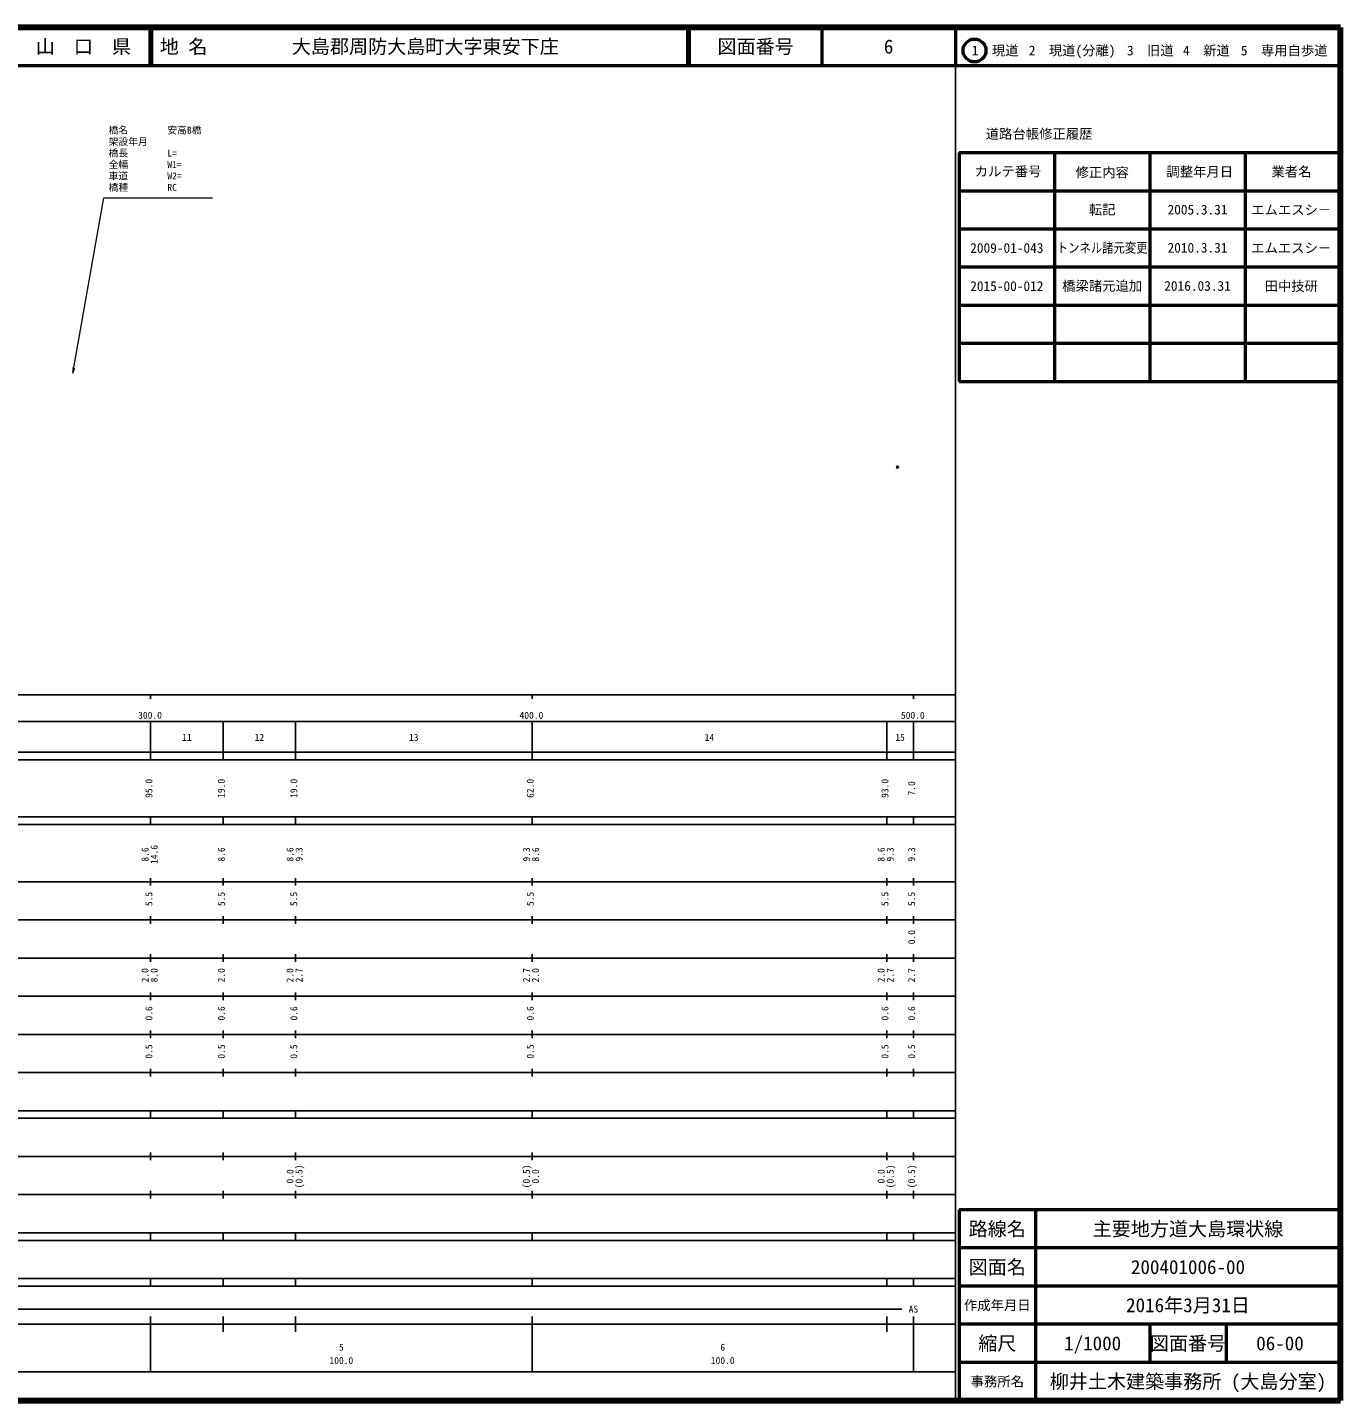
# Model space of a CAD drawing. Units: millimetres on the paper, with parts at other scales. Extents: x 40 to 680, y 20 to 380.
# Drawn here: x 335.7 to 680, y 20 to 380 of the extents above; entities that cross this region are included whole.
import ezdxf
from ezdxf.enums import TextEntityAlignment as Align

# ---------------------------------------------------------------- set-up
doc = ezdxf.new("R2010")
doc.units = ezdxf.units.MM
doc.header["$PDMODE"] = 32
doc.header["$PDSIZE"] = 0.5
doc.layers.add('M-OTRS', color=6, linetype='Continuous')
doc.layers.add('M-TTL-TXT', color=7, linetype='Continuous')
for name, color, linetype, lineweight in [('M-STR-HTXT', 7, 'Continuous', 13), ('M-TTL', 2, 'Continuous', 140), ('M-TTL-BAND', 7, 'Continuous', 25), ('M-TTL-FRAM', 2, 'Continuous', 50), ('M-TTL-LINE', 7, 'Continuous', 50)]:
    doc.layers.add(name, color=color, linetype=linetype, lineweight=lineweight)
doc.styles.add('ＭＳ ゴシック', font='')
doc.styles.get('ＭＳ ゴシック').set_extended_font_data('MS Gothic')

# ---------------------------------------------------------------- blocks, each defined once
blk = doc.blocks.new('open_arrow')
at = {"color": 0, "linetype": 'Continuous', "lineweight": -2}
blk.add_lwpolyline([(7.5, 1.25), (0, 0), (7.5, -1.25)], dxfattribs=at)

msp = doc.modelspace()

# ---------------------------------------------------------------- linework, layer by layer
at = {"layer": 'M-OTRS'}
msp.add_point((563.823, 264.704), dxfattribs=at)
at = {"layer": 'M-STR-HTXT'}
msp.add_lwpolyline([(347.615, 289.367), (355.726, 335.371), (384.254, 335.371)], dxfattribs=at)
at = {"layer": 'M-TTL'}
for p, q in [((680, 380), (40, 380)), ((680, 20), (680, 380)), ((40, 20), (680, 20))]:
    msp.add_line(p, q, dxfattribs=at)
at = {"layer": 'M-TTL-BAND'}
for p, q in [((579, 20), (579, 370)), ((40, 205), (579, 205)), ((368, 205), (368, 204)), ((468, 205), (468, 204)), ((568, 205), (568, 204)), ((68, 198), (579, 198)), ((368, 188), (368, 198)), ((387, 188), (387, 198)), ((406, 188), (406, 198)), ((468, 188), (468, 198)), ((561, 188), (561, 198)), ((568, 188), (568, 198)), ((40, 190), (579, 190)), ((40, 188), (579, 188)), ((40, 173), (579, 173)), ((368, 171), (368, 173)), ((387, 171), (387, 173)), ((406, 171), (406, 173)), ((468, 171), (468, 173)), ((561, 171), (561, 173)), ((568, 171), (568, 173)), ((40, 171), (579, 171)), ((40, 156), (579, 156)), ((368, 155), (368, 157)), ((387, 155), (387, 157)), ((406, 155), (406, 157)), ((468, 155), (468, 157)), ((561, 155), (561, 157)), ((568, 155), (568, 157)), ((46, 146), (579, 146)), ((368, 145), (368, 147)), ((387, 145), (387, 147)), ((406, 145), (406, 147)), ((468, 145), (468, 147)), ((561, 145), (561, 147)), ((568, 145), (568, 147)), ((368, 135), (368, 137)), ((387, 135), (387, 137)), ((406, 135), (406, 137)), ((468, 135), (468, 137)), ((561, 135), (561, 137)), ((568, 135), (568, 137)), ((52, 136), (579, 136)), ((46, 126), (579, 126)), ((368, 125), (368, 127)), ((387, 125), (387, 127)), ((406, 125), (406, 127)), ((468, 125), (468, 127)), ((561, 125), (561, 127)), ((568, 125), (568, 127)), ((52, 116), (579, 116)), ((368, 115), (368, 117)), ((387, 115), (387, 117)), ((406, 115), (406, 117)), ((468, 115), (468, 117)), ((561, 115), (561, 117)), ((568, 115), (568, 117)), ((46, 106), (579, 106)), ((368, 105), (368, 107)), ((387, 105), (387, 107)), ((406, 105), (406, 107)), ((468, 105), (468, 107)), ((561, 105), (561, 107)), ((568, 105), (568, 107)), ((40, 96), (579, 96)), ((40, 94), (579, 94)), ((368, 94), (368, 96)), ((387, 94), (387, 96)), ((406, 94), (406, 96)), ((468, 94), (468, 96)), ((561, 94), (561, 96)), ((568, 94), (568, 96)), ((49, 84), (579, 84)), ((368, 83), (368, 85)), ((387, 83), (387, 85)), ((406, 83), (406, 85)), ((468, 83), (468, 85)), ((561, 83), (561, 85)), ((568, 83), (568, 85)), ((40, 74), (579, 74)), ((368, 73), (368, 75)), ((387, 73), (387, 75)), ((406, 73), (406, 75)), ((468, 73), (468, 75)), ((561, 73), (561, 75)), ((568, 73), (568, 75)), ((40, 64), (579, 64)), ((40, 62), (579, 62)), ((368, 62), (368, 64)), ((387, 62), (387, 64)), ((406, 62), (406, 64)), ((468, 62), (468, 64)), ((561, 62), (561, 64)), ((568, 62), (568, 64)), ((40, 52), (579, 52)), ((368, 50), (368, 52)), ((387, 50), (387, 52)), ((406, 50), (406, 52)), ((468, 50), (468, 52)), ((561, 50), (561, 52)), ((568, 50), (568, 52)), ((40, 50), (579, 50)), ((97, 44), (565, 44)), ((40, 40), (579, 40)), ((368, 27.5), (368, 42)), ((387, 38), (387, 42)), ((406, 38), (406, 42)), ((468, 27.5), (468, 42)), ((561, 38), (561, 42)), ((568, 27.5), (568, 42)), ((68, 27.5), (579, 27.5))]:
    msp.add_line(p, q, dxfattribs=at)
at = {"layer": 'M-TTL-FRAM'}
for p, q in [((580, 347.197), (580, 287.197)), ((580, 347.197), (680, 347.197)), ((580, 287.197), (680, 287.197)), ((680, 70), (580, 70)), ((580, 70), (580, 20))]:
    msp.add_line(p, q, dxfattribs=at)
at = {"layer": 'M-TTL-LINE'}
for p, q in [((367.75, 380), (367.75, 370)), ((368.25, 380), (368.25, 370)), ((508.747, 380), (508.747, 370)), ((509.247, 380), (509.247, 370)), ((543.997, 380), (543.997, 370)), ((579, 380), (579, 370)), ((40, 370), (680, 370)), ((605, 347.197), (605, 287.197)), ((630, 347.197), (630, 287.197)), ((655, 347.197), (655, 287.197)), ((580, 337.197), (680, 337.197)), ((580, 327.197), (680, 327.197)), ((580, 317.197), (680, 317.197)), ((580, 307.197), (680, 307.197)), ((580, 297.197), (680, 297.197)), ((600, 70), (600, 20)), ((680, 60), (580, 60)), ((680, 50), (580, 50)), ((680, 40), (580, 40)), ((630, 40), (630, 30)), ((650, 40), (650, 30)), ((680, 30), (580, 30))]:
    msp.add_line(p, q, dxfattribs=at)
msp.add_circle((584.031, 373.958), 3, dxfattribs=at)

# ---------------------------------------------------------------- block references
at = {"layer": 'M-STR-HTXT', "xscale": 0.2, "yscale": 0.2, "rotation": 80}
msp.add_blockref('open_arrow', (347.615, 289.367), dxfattribs=at)

# ---------------------------------------------------------------- texts
at = {"layer": 'M-STR-HTXT', "style": 'ＭＳ ゴシック'}
for s, p in [('橋名\u3000\u3000\u3000\u3000安高B橋', (356.984, 351.601)), ('架設年月\u3000\u3000', (356.984, 348.601)), ('橋長\u3000\u3000\u3000\u3000L=', (356.984, 345.601)), ('全幅\u3000\u3000\u3000\u3000W1=', (356.984, 342.601)), ('車道\u3000\u3000\u3000\u3000W2=', (356.984, 339.601)), ('橋種\u3000\u3000\u3000\u3000RC', (356.984, 336.601))]:
    msp.add_text(s, height=1.833, dxfattribs=at).set_placement(p, align=Align.BOTTOM_LEFT)
at = {"layer": 'M-TTL-BAND', "style": 'ＭＳ ゴシック'}
for s, p in [('300.0', (367.844, 198.195)), ('400.0', (467.844, 198.195)), ('500.0', (567.844, 198.195)), ('11', (377.5, 192.405)), ('12', (396.5, 192.405)), ('13', (437, 192.405)), ('14', (514.5, 192.405)), ('15', (564.5, 192.405)), ('AS', (568, 42.5)), ('5', (418, 32.523)), ('6', (518, 32.523)), ('100.0', (418, 29.033)), ('100.0', (518, 29.033))]:
    msp.add_text(s, height=1.833, dxfattribs=at).set_placement(p, align=Align.BOTTOM_CENTER)
for s, p in [('95.0', (369, 180.5)), ('19.0', (388, 180.5)), ('19.0', (407, 180.5)), ('62.0', (469, 180.5)), ('93.0', (562, 180.5)), ('7.0', (569, 180.5)), ('8.6', (368, 163.174)), ('14.6', (370.37, 163.174)), ('8.6', (388, 163.174)), ('8.6', (406, 163.174)), ('9.3', (408.37, 163.174)), ('9.3', (468, 163.174)), ('8.6', (470.37, 163.174)), ('8.6', (561, 163.174)), ('9.3', (563.37, 163.174)), ('9.3', (569, 163.174)), ('5.5', (369, 151.5)), ('5.5', (388, 151.5)), ('5.5', (407, 151.5)), ('5.5', (469, 151.5)), ('5.5', (562, 151.5)), ('5.5', (569, 151.5)), ('0.0', (569, 141.5)), ('2.0', (368, 131.5)), ('8.0', (370.37, 131.5)), ('2.0', (388, 131.5)), ('2.0', (406, 131.5)), ('2.7', (408.37, 131.5)), ('2.7', (468, 131.5)), ('2.0', (470.37, 131.5)), ('2.0', (561, 131.5)), ('2.7', (563.37, 131.5)), ('2.7', (569, 131.5)), ('0.6', (369, 121.5)), ('0.6', (388, 121.5)), ('0.6', (407, 121.5)), ('0.6', (469, 121.5)), ('0.6', (562, 121.5)), ('0.6', (569, 121.5)), ('0.5', (369, 111.5)), ('0.5', (388, 111.5)), ('0.5', (407, 111.5)), ('0.5', (469, 111.5)), ('0.5', (562, 111.5)), ('0.5', (569, 111.5)), ('0.0', (406, 78.764)), ('(0.5)', (408.37, 78.764)), ('(0.5)', (468, 78.764)), ('0.0', (470.37, 78.764)), ('0.0', (561, 78.764)), ('(0.5)', (563.37, 78.764)), ('(0.5)', (569, 78.764))]:
    msp.add_text(s, height=1.833, rotation=90, dxfattribs=at).set_placement(p, align=Align.BOTTOM_CENTER)
at = {"layer": 'M-TTL-TXT', "style": 'ＭＳ ゴシック'}
for s, height, p in [('山\u3000口\u3000県', 3.666, (350.375, 375)), ('図面番号', 3.666, (526.622, 375)), ('6', 3.666, (561.497, 375)), ('1\u3000現道', 2.566, (589.448, 373.958)), ('2\u3000現道(分離)', 2.566, (609.619, 373.958)), ('3\u3000旧道', 2.566, (630.121, 373.958)), ('4\u3000新道', 2.566, (644.824, 373.958)), ('5\u3000専用自歩道', 2.566, (665.228, 373.958)), ('道路台帳修正履歴', 2.566, (600.968, 352.113)), ('カルテ番号', 2.566, (592.839, 342.277)), ('修正内容', 2.566, (617.509, 342.023)), ('調整年月日', 2.566, (643.089, 342.197)), ('業者名', 2.566, (667.134, 342.197)), ('転記', 2.566, (617.5, 332.245)), ('2005.3.31', 2.566, (642.5, 332.245)), ('エムエスシ－', 2.566, (667.077, 332.189)), ('2009-01-043', 2.566, (592.5, 322.189)), ('2010.3.31', 2.566, (642.5, 322.245)), ('エムエスシ－', 2.566, (667.077, 322.189)), ('2015-00-012', 2.566, (592.5, 312.189)), ('橋梁諸元追加', 2.566, (617.5, 312.245)), ('2016.03.31', 2.566, (642.5, 312.245)), ('田中技研', 2.566, (667.077, 312.189)), ('路線名', 3.666, (590, 65)), ('路線名', 3.666, (590, 65)), ('主要地方道大島環状線', 3.666, (640, 65)), ('図面名', 3.666, (590, 55)), ('図面名', 3.666, (590, 55)), ('200401006-00', 3.666, (640, 55)), ('2016年3月31日', 3.666, (640, 45)), ('作成年月日', 2.566, (590, 45)), ('作成年月日', 2.566, (590, 45)), ('縮尺', 3.666, (590, 35)), ('縮尺', 3.666, (590, 35)), ('1/1000', 3.666, (615, 35)), ('図面番号', 3.666, (640, 35)), ('図面番号', 3.666, (640, 35)), ('06-00', 3.666, (664.125, 35)), ('事務所名', 2.566, (590, 25)), ('事務所名', 2.566, (590, 25)), ('柳井土木建築事務所 (大島分室)', 3.666, (640, 25))]:
    msp.add_text(s, height=height, dxfattribs=at).set_placement(p, align=Align.MIDDLE_CENTER)
for s, p in [('地 名', (370.38, 375)), ('大島郡周防大島町大字東安下庄', (405.024, 375))]:
    msp.add_text(s, height=3.666, dxfattribs=at).set_placement(p, align=Align.MIDDLE_LEFT)
at = {"layer": 'M-TTL-TXT', "style": 'ＭＳ ゴシック', "width": 0.85}
msp.add_text('トンネル諸元変更', height=2.566, dxfattribs=at).set_placement((617.5, 322.245), align=Align.MIDDLE_CENTER)

doc.saveas('drawing.dxf')
